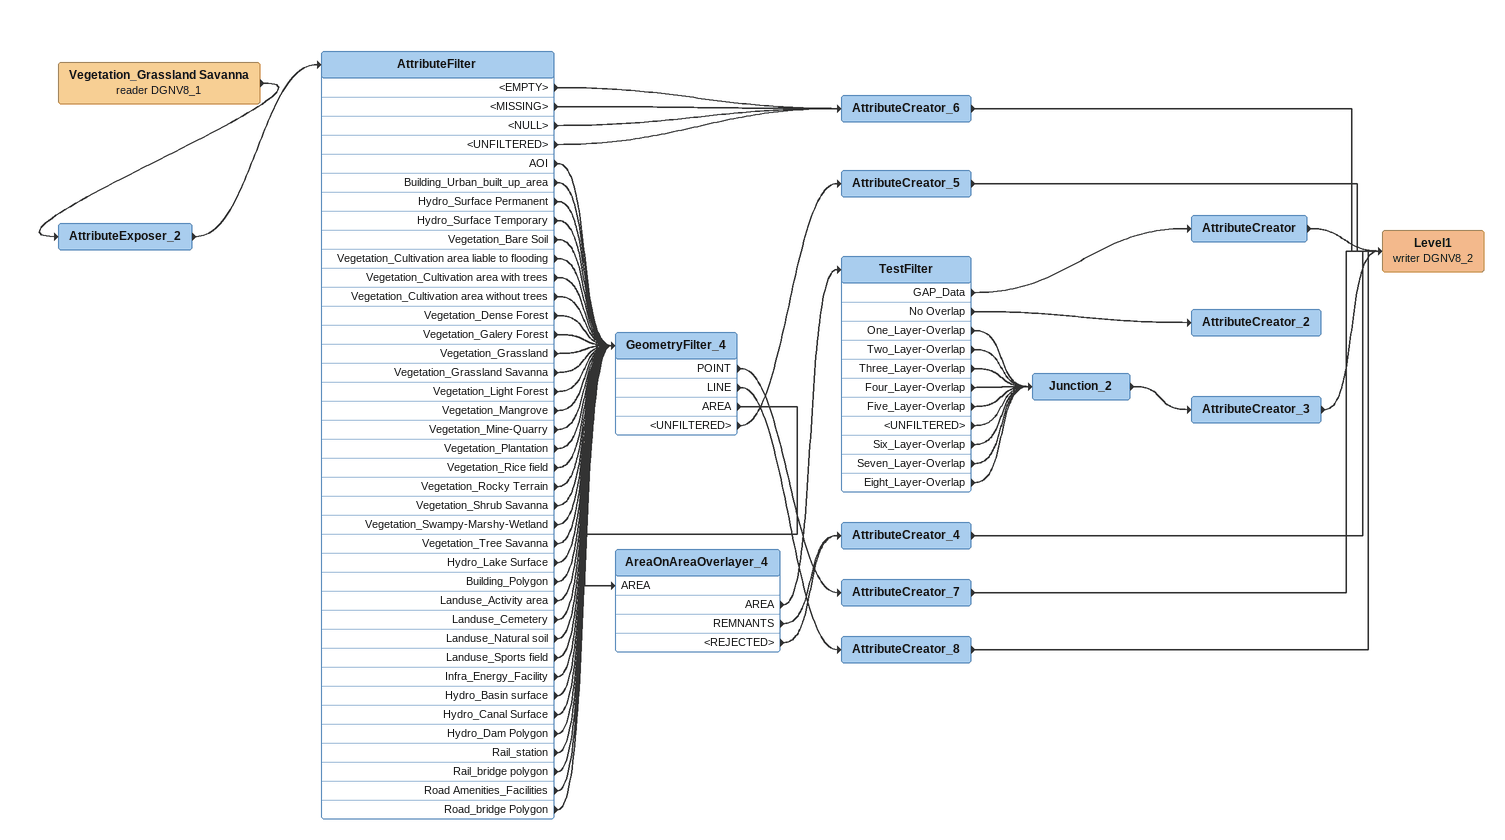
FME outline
Vegetation_Grassland Savanna (reader DGNV8_1)
    -> AttributeExposer_2
AttributeExposer_2
    -> AttributeFilter
AttributeFilter
    <EMPTY> -> AttributeCreator_6
    <MISSING> -> AttributeCreator_6
    <NULL> -> AttributeCreator_6
    <UNFILTERED> -> AttributeCreator_6
    AOI -> GeometryFilter_4
    Building_Urban_built_up_area -> GeometryFilter_4
    Hydro_Surface Permanent -> GeometryFilter_4
    Hydro_Surface Temporary -> GeometryFilter_4
    Vegetation_Bare Soil -> GeometryFilter_4
    Vegetation_Cultivation area liable to flooding -> GeometryFilter_4
    Vegetation_Cultivation area with trees -> GeometryFilter_4
    Vegetation_Cultivation area without trees -> GeometryFilter_4
    Vegetation_Dense Forest -> GeometryFilter_4
    Vegetation_Galery Forest -> GeometryFilter_4
    Vegetation_Grassland -> GeometryFilter_4
    Vegetation_Grassland Savanna -> GeometryFilter_4
    Vegetation_Light Forest -> GeometryFilter_4
    Vegetation_Mangrove -> GeometryFilter_4
    Vegetation_Mine-Quarry -> GeometryFilter_4
    Vegetation_Plantation -> GeometryFilter_4
    Vegetation_Rice field -> GeometryFilter_4
    Vegetation_Rocky Terrain -> GeometryFilter_4
    Vegetation_Shrub Savanna -> GeometryFilter_4
    Vegetation_Swampy-Marshy-Wetland -> GeometryFilter_4
    Vegetation_Tree Savanna -> GeometryFilter_4
    Hydro_Lake Surface -> GeometryFilter_4
    Building_Polygon -> GeometryFilter_4
    Landuse_Activity area -> GeometryFilter_4
    Landuse_Cemetery -> GeometryFilter_4
    Landuse_Natural soil -> GeometryFilter_4
    Landuse_Sports field -> GeometryFilter_4
    Infra_Energy_Facility -> GeometryFilter_4
    Hydro_Basin surface -> GeometryFilter_4
    Hydro_Canal Surface -> GeometryFilter_4
    Hydro_Dam Polygon -> GeometryFilter_4
    Rail_station -> GeometryFilter_4
    Rail_bridge polygon -> GeometryFilter_4
    Road Amenities_Facilities -> GeometryFilter_4
    Road_bridge Polygon -> GeometryFilter_4
AttributeCreator_6
    -> Level1 (writer DGNV8_2)
GeometryFilter_4
    POINT -> AttributeCreator_7
    LINE -> AttributeCreator_8
    AREA -> AreaOnAreaOverlayer_4 [AREA]
    <UNFILTERED> -> AttributeCreator_5
AttributeCreator_5
    -> Level1 (writer DGNV8_2)
AreaOnAreaOverlayer_4
    AREA -> TestFilter
    REMNANTS -> AttributeCreator_4
    <REJECTED> -> AttributeCreator_4
TestFilter
    GAP_Data -> AttributeCreator
    No Overlap -> AttributeCreator_2
    One_Layer-Overlap -> Junction_2
    Two_Layer-Overlap -> Junction_2
    Three_Layer-Overlap -> Junction_2
    Four_Layer-Overlap -> Junction_2
    Five_Layer-Overlap -> Junction_2
    <UNFILTERED> -> Junction_2
    Six_Layer-Overlap -> Junction_2
    Seven_Layer-Overlap -> Junction_2
    Eight_Layer-Overlap -> Junction_2
AttributeCreator
    -> Level1 (writer DGNV8_2)
AttributeCreator_2
Junction_2
    -> AttributeCreator_3
AttributeCreator_3
    -> Level1 (writer DGNV8_2)
AttributeCreator_4
    -> Level1 (writer DGNV8_2)
AttributeCreator_7
    -> Level1 (writer DGNV8_2)
AttributeCreator_8
    -> Level1 (writer DGNV8_2)
Level1 (writer DGNV8_2)
